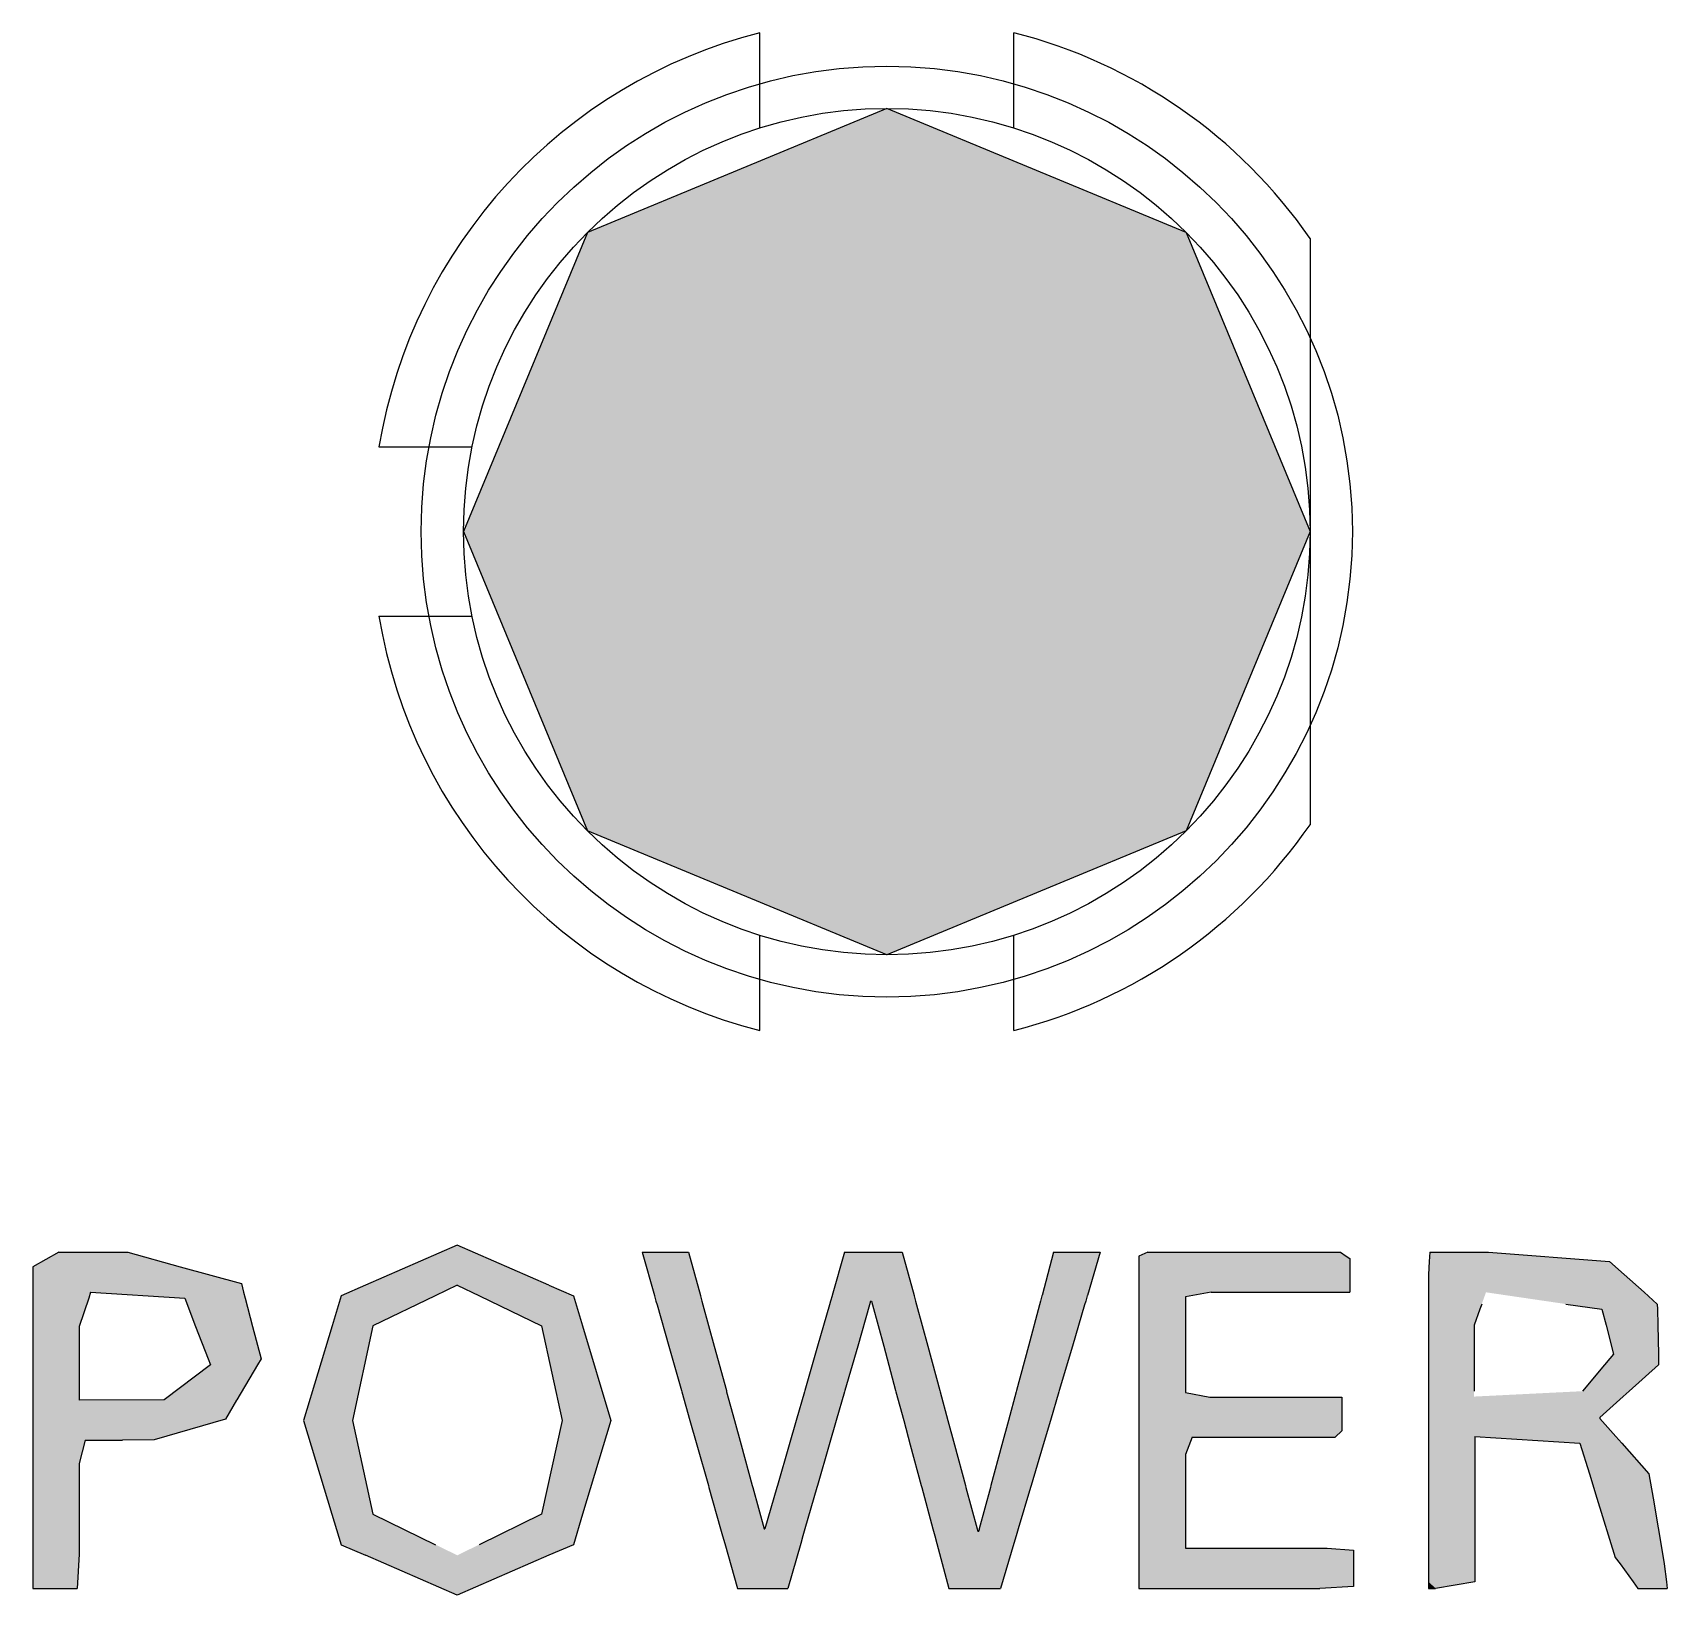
# Model space of a CAD drawing. Extents: x 57 to 405, y 53 to 275.
# Drawn here: x 95.95 to 105.61, y 180.31 to 189.54 of the extents above; entities that cross this region are included whole.
import ezdxf

# ---------------------------------------------------------------- set-up
doc = ezdxf.new("R2010")
doc.units = 0
doc.layers.get('0').update_dxf_attribs({"linetype": 'CONTINUOUS'})
doc.layers.add('印刷部分', color=160, linetype='CONTINUOUS')

# ---------------------------------------------------------------- blocks, each defined once
blk = doc.blocks.new('*U79')
at = {"color": 7, "linetype": 'CONTINUOUS'}
for p, q in [((100.9972, 189.0898), (99.2294, 188.3576)), ((102.7649, 188.3576), (100.9972, 189.0898)), ((99.2294, 188.3576), (98.4972, 186.5898)), ((102.7649, 188.3576), (103.4972, 186.5898)), ((98.4972, 186.5898), (99.2294, 184.8221)), ((103.4972, 186.5898), (102.7649, 184.8221)), ((100.9972, 184.0898), (99.2294, 184.8221)), ((102.7649, 184.8221), (100.9972, 184.0898))]:
    blk.add_line(p, q, dxfattribs=at)
for points in [[(100.9972, 189.0898), (99.2294, 188.3576), (102.7649, 188.3576)], [(99.2294, 188.3576), (98.4972, 186.5898), (103.4972, 186.5898)], [(98.4972, 186.5898), (99.2294, 184.8221), (102.7649, 184.8221)]]:
    blk.add_solid(points, dxfattribs=at)
at = {"color": 7, "linetype": 'CONTINUOUS', "extrusion": (0, 0, -1)}
for points in [[(-99.2294, 188.3576), (-102.7649, 188.3576), (-103.4972, 186.5898)], [(-98.4972, 186.5898), (-103.4972, 186.5898), (-102.7649, 184.8221)], [(-99.2294, 184.8221), (-102.7649, 184.8221), (-100.9972, 184.0898)]]:
    blk.add_solid(points, dxfattribs=at)
blk = doc.blocks.new('*U13')
at = {"layer": '印刷部分', "color": 7, "linetype": 'CONTINUOUS'}
for p, q in [((-20.6764, 0.9925), (-20.8308, 0.9072)), ((-20.6764, 0.9925), (-20.2692, 0.9925)), ((-20.2692, 0.9925), (-19.9587, 0.9072)), ((-20.8308, 0.9072), (-20.8308, 0.8082)), ((-19.9587, 0.9072), (-19.5982, 0.8082)), ((-20.8308, 0.8082), (-20.8308, 0.7562)), ((-19.5982, 0.8082), (-19.5847, 0.7562)), ((-20.8308, 0.7562), (-20.8308, 0.7225)), ((-20.8308, 0.7225), (-20.8308, 0.5543)), ((-20.4997, 0.7225), (-20.5559, 0.5543)), ((-20.4884, 0.7562), (-20.4997, 0.7225)), ((-20.4884, 0.7562), (-19.933, 0.7225)), ((-19.933, 0.7225), (-19.8682, 0.5543)), ((-19.5847, 0.7562), (-19.5759, 0.7225)), ((-19.5759, 0.7225), (-19.5319, 0.5543)), ((-20.8308, 0.5543), (-20.8308, 0.3626)), ((-20.5559, 0.5543), (-20.5559, 0.3626)), ((-19.8682, 0.5543), (-19.7942, 0.3626)), ((-19.5319, 0.5543), (-19.4818, 0.3626)), ((-20.8308, 0.3626), (-20.8308, 0.3271)), ((-20.8308, 0.3271), (-20.8308, 0.1208)), ((-20.5559, 0.3626), (-20.5559, 0.3271)), ((-20.5559, 0.3271), (-20.5559, 0.1208)), ((-19.7806, 0.3271), (-20.0544, 0.1208)), ((-19.7942, 0.3626), (-19.7806, 0.3271)), ((-19.5028, 0.3271), (-19.6251, 0.1208)), ((-19.4818, 0.3626), (-19.5028, 0.3271)), ((-20.8308, 0.1208), (-20.8308, 0.1182)), ((-20.8308, 0.1182), (-20.8308, 0.0068)), ((-20.5559, 0.1208), (-20.5559, 0.1182)), ((-20.0544, 0.1208), (-20.5559, 0.1182)), ((-19.6267, 0.1182), (-19.6927, 0.0068)), ((-19.6251, 0.1208), (-19.6267, 0.1182)), ((-20.8308, 0.0068), (-20.8308, -0.1151)), ((-19.6927, 0.0068), (-20.1136, -0.1151)), ((-20.8308, -0.1151), (-20.8308, -0.1182)), ((-20.8308, -0.1182), (-20.8308, -0.1853)), ((-20.8308, -0.1853), (-20.8308, -0.2548)), ((-20.5383, -0.1853), (-20.5559, -0.2548)), ((-20.5213, -0.1182), (-20.5383, -0.1853)), ((-20.5213, -0.1182), (-20.3001, -0.1182)), ((-20.1136, -0.1151), (-20.3001, -0.1182)), ((-20.8308, -0.2548), (-20.8308, -0.7494)), ((-20.5559, -0.2548), (-20.5559, -0.7494)), ((-20.8308, -0.7494), (-20.8308, -0.79)), ((-20.5559, -0.7494), (-20.5559, -0.79)), ((-20.8308, -0.79), (-20.8308, -0.9929)), ((-20.5559, -0.79), (-20.5677, -0.9929)), ((-20.8308, -0.9929), (-20.5677, -0.9929))]:
    blk.add_line(p, q, dxfattribs=at)
for points in [[(-20.6764, 0.9925), (-20.8308, 0.9072), (-19.9587, 0.9072)], [(-20.6764, 0.9925), (-20.6764, 0.9925), (-20.2692, 0.9925)], [(-20.8308, 0.9072), (-20.8308, 0.8082), (-19.5982, 0.8082)], [(-20.8308, 0.8082), (-20.8308, 0.7562), (-19.5847, 0.7562)], [(-20.8308, 0.7562), (-20.8308, 0.7225), (-20.4997, 0.7225)], [(-20.8308, 0.7225), (-20.8308, 0.5543), (-20.5559, 0.5543)], [(-20.4884, 0.7562), (-19.933, 0.7225), (-19.5759, 0.7225)], [(-19.933, 0.7225), (-19.8682, 0.5543), (-19.5319, 0.5543)], [(-20.8308, 0.5543), (-20.8308, 0.3626), (-20.5559, 0.3626)], [(-19.8682, 0.5543), (-19.7942, 0.3626), (-19.4818, 0.3626)], [(-20.8308, 0.3626), (-20.8308, 0.3271), (-20.5559, 0.3271)], [(-20.8308, 0.3271), (-20.8308, 0.1208), (-20.5559, 0.1208)], [(-19.7806, 0.3271), (-20.0544, 0.1208), (-19.6251, 0.1208)], [(-19.7942, 0.3626), (-19.7806, 0.3271), (-19.5028, 0.3271)], [(-20.8308, 0.1208), (-20.8308, 0.1182), (-20.5559, 0.1182)], [(-20.8308, 0.1182), (-20.8308, 0.0068), (-19.6927, 0.0068)], [(-20.0544, 0.1208), (-20.5559, 0.1182), (-19.6267, 0.1182)], [(-20.8308, 0.0068), (-20.8308, -0.1151), (-20.1136, -0.1151)], [(-20.8308, -0.1151), (-20.8308, -0.1182), (-20.3001, -0.1182)], [(-20.8308, -0.1182), (-20.8308, -0.1853), (-20.5383, -0.1853)], [(-20.8308, -0.1853), (-20.8308, -0.2548), (-20.5559, -0.2548)], [(-20.5213, -0.1182), (-20.5213, -0.1182), (-20.3001, -0.1182)], [(-20.8308, -0.2548), (-20.8308, -0.7494), (-20.5559, -0.7494)], [(-20.8308, -0.7494), (-20.8308, -0.79), (-20.5559, -0.79)], [(-20.8308, -0.79), (-20.8308, -0.9929), (-20.5677, -0.9929)], [(-20.8308, -0.9929), (-20.8308, -0.9929), (-20.5677, -0.9929)]]:
    blk.add_solid(points, dxfattribs=at)
at = {"layer": '印刷部分', "color": 7, "linetype": 'CONTINUOUS', "extrusion": (0, 0, -1)}
for points in [[(20.6764, 0.9925), (20.2692, 0.9925), (19.9587, 0.9072)], [(20.8308, 0.9072), (19.9587, 0.9072), (19.5982, 0.8082)], [(20.8308, 0.8082), (19.5982, 0.8082), (19.5847, 0.7562)], [(20.8308, 0.7562), (20.4884, 0.7562), (20.4997, 0.7225)], [(20.8308, 0.7225), (20.4997, 0.7225), (20.5559, 0.5543)], [(20.4884, 0.7562), (19.5847, 0.7562), (19.5759, 0.7225)], [(19.933, 0.7225), (19.5759, 0.7225), (19.5319, 0.5543)], [(20.8308, 0.5543), (20.5559, 0.5543), (20.5559, 0.3626)], [(19.8682, 0.5543), (19.5319, 0.5543), (19.4818, 0.3626)], [(20.8308, 0.3626), (20.5559, 0.3626), (20.5559, 0.3271)], [(20.8308, 0.3271), (20.5559, 0.3271), (20.5559, 0.1208)], [(19.7942, 0.3626), (19.4818, 0.3626), (19.5028, 0.3271)], [(19.7806, 0.3271), (19.5028, 0.3271), (19.6251, 0.1208)], [(20.8308, 0.1208), (20.5559, 0.1208), (20.5559, 0.1182)], [(20.8308, 0.1182), (19.6267, 0.1182), (19.6927, 0.0068)], [(20.0544, 0.1208), (19.6251, 0.1208), (19.6267, 0.1182)], [(20.8308, 0.0068), (19.6927, 0.0068), (20.1136, -0.1151)], [(20.8308, -0.1151), (20.1136, -0.1151), (20.3001, -0.1182)], [(20.8308, -0.1182), (20.5213, -0.1182), (20.5383, -0.1853)], [(20.8308, -0.1853), (20.5383, -0.1853), (20.5559, -0.2548)], [(20.8308, -0.2548), (20.5559, -0.2548), (20.5559, -0.7494)], [(20.8308, -0.7494), (20.5559, -0.7494), (20.5559, -0.79)], [(20.8308, -0.79), (20.5559, -0.79), (20.5677, -0.9929)]]:
    blk.add_solid(points, dxfattribs=at)
blk = doc.blocks.new('*U14')
at = {"layer": '印刷部分', "color": 7, "linetype": 'CONTINUOUS'}
for p, q in [((-18.3227, 1.0339), (-18.864, 0.7975)), ((-17.7815, 0.7975), (-18.3227, 1.0339)), ((-18.864, 0.7975), (-19.0085, 0.7345)), ((-18.3227, 0.7975), (-18.4537, 0.7345)), ((-18.3227, 0.7975), (-18.1918, 0.7345)), ((-17.7815, 0.7975), (-17.637, 0.7345)), ((-19.0085, 0.7345), (-19.0619, 0.5575)), ((-18.4537, 0.7345), (-18.8209, 0.5575)), ((-18.1918, 0.7345), (-17.8246, 0.5575)), ((-17.637, 0.7345), (-17.5836, 0.5575)), ((-19.0619, 0.5575), (-19.2302, -0.0003)), ((-18.8209, 0.5575), (-18.9415, -0.0003)), ((-17.8246, 0.5575), (-17.704, -0.0003)), ((-17.5836, 0.5575), (-17.4153, -0.0003)), ((-19.2302, -0.0003), (-19.0632, -0.5535)), ((-18.9415, -0.0003), (-18.8209, -0.5535)), ((-17.704, -0.0003), (-17.8246, -0.5535)), ((-17.4153, -0.0003), (-17.5823, -0.5535)), ((-19.0632, -0.5535), (-19.0085, -0.7347)), ((-18.8209, -0.5535), (-18.451, -0.7347)), ((-17.8246, -0.5535), (-18.1944, -0.7347)), ((-17.5823, -0.5535), (-17.637, -0.7347)), ((-19.0085, -0.7347), (-18.8644, -0.7975)), ((-17.637, -0.7347), (-17.7811, -0.7975)), ((-18.3227, -1.0339), (-18.8644, -0.7975)), ((-17.7811, -0.7975), (-18.3227, -1.0339))]:
    blk.add_line(p, q, dxfattribs=at)
for points in [[(-18.3227, 1.0339), (-18.864, 0.7975), (-17.7815, 0.7975)], [(-18.864, 0.7975), (-19.0085, 0.7345), (-18.4537, 0.7345)], [(-18.3227, 0.7975), (-18.1918, 0.7345), (-17.637, 0.7345)], [(-19.0085, 0.7345), (-19.0619, 0.5575), (-18.8209, 0.5575)], [(-18.1918, 0.7345), (-17.8246, 0.5575), (-17.5836, 0.5575)], [(-19.0619, 0.5575), (-19.2302, -0.0003), (-18.9415, -0.0003)], [(-17.8246, 0.5575), (-17.704, -0.0003), (-17.4153, -0.0003)], [(-19.2302, -0.0003), (-19.0632, -0.5535), (-18.8209, -0.5535)], [(-17.704, -0.0003), (-17.8246, -0.5535), (-17.5823, -0.5535)], [(-19.0632, -0.5535), (-19.0085, -0.7347), (-18.451, -0.7347)], [(-17.8246, -0.5535), (-18.1944, -0.7347), (-17.637, -0.7347)], [(-19.0085, -0.7347), (-18.8644, -0.7975), (-18.3227, -0.7975)], [(-18.1944, -0.7347), (-18.3227, -0.7975), (-17.7811, -0.7975)]]:
    blk.add_solid(points, dxfattribs=at)
at = {"layer": '印刷部分', "color": 7, "linetype": 'CONTINUOUS', "extrusion": (0, 0, -1)}
for points in [[(18.864, 0.7975), (18.3227, 0.7975), (18.4537, 0.7345)], [(18.3227, 0.7975), (17.7815, 0.7975), (17.637, 0.7345)], [(19.0085, 0.7345), (18.4537, 0.7345), (18.8209, 0.5575)], [(18.1918, 0.7345), (17.637, 0.7345), (17.5836, 0.5575)], [(19.0619, 0.5575), (18.8209, 0.5575), (18.9415, -0.0003)], [(17.8246, 0.5575), (17.5836, 0.5575), (17.4153, -0.0003)], [(19.2302, -0.0003), (18.9415, -0.0003), (18.8209, -0.5535)], [(17.704, -0.0003), (17.4153, -0.0003), (17.5823, -0.5535)], [(19.0632, -0.5535), (18.8209, -0.5535), (18.451, -0.7347)], [(17.8246, -0.5535), (17.5823, -0.5535), (17.637, -0.7347)], [(19.0085, -0.7347), (18.451, -0.7347), (18.3227, -0.7975)], [(18.1944, -0.7347), (17.637, -0.7347), (17.7811, -0.7975)], [(18.8644, -0.7975), (17.7811, -0.7975), (18.3227, -1.0339)]]:
    blk.add_solid(points, dxfattribs=at)
blk = doc.blocks.new('*U15')
at = {"layer": '印刷部分', "color": 7, "linetype": 'CONTINUOUS'}
for p, q in [((-17.231, 0.9925), (-16.9561, 0.9925)), ((-17.231, 0.9925), (-17.1585, 0.7373)), ((-16.9561, 0.9925), (-16.8865, 0.7373)), ((-16.0349, 0.9925), (-16.1083, 0.7373)), ((-16.0349, 0.9925), (-15.6938, 0.9925)), ((-15.6938, 0.9925), (-15.6248, 0.7373)), ((-14.8001, 0.9925), (-14.8687, 0.7373)), ((-14.8001, 0.9925), (-14.5252, 0.9925)), ((-14.5252, 0.9925), (-14.6009, 0.7373)), ((-17.1585, 0.7373), (-17.1579, 0.7352)), ((-17.1579, 0.7352), (-17.149, 0.7038)), ((-17.149, 0.7038), (-17.1429, 0.6823)), ((-17.1429, 0.6823), (-17.0738, 0.4387)), ((-16.8865, 0.7373), (-16.8859, 0.7352)), ((-16.8859, 0.7352), (-16.8774, 0.7038)), ((-16.8774, 0.7038), (-16.8715, 0.6823)), ((-16.8715, 0.6823), (-16.8051, 0.4387)), ((-16.1242, 0.6823), (-16.1943, 0.4387)), ((-16.118, 0.7038), (-16.1242, 0.6823)), ((-16.1089, 0.7352), (-16.118, 0.7038)), ((-16.1083, 0.7373), (-16.1089, 0.7352)), ((-15.8871, 0.6823), (-15.9573, 0.4387)), ((-15.8809, 0.7038), (-15.8871, 0.6823)), ((-15.8809, 0.7038), (-15.8753, 0.7038)), ((-15.8753, 0.7038), (-15.8696, 0.6823)), ((-15.8696, 0.6823), (-15.804, 0.4387)), ((-15.6248, 0.7373), (-15.6242, 0.7352)), ((-15.6242, 0.7352), (-15.6157, 0.7038)), ((-15.6157, 0.7038), (-15.6099, 0.6823)), ((-15.6099, 0.6823), (-15.544, 0.4387)), ((-14.8835, 0.6823), (-14.949, 0.4387)), ((-14.8777, 0.7038), (-14.8835, 0.6823)), ((-14.8693, 0.7352), (-14.8777, 0.7038)), ((-14.8687, 0.7373), (-14.8693, 0.7352)), ((-14.6172, 0.6823), (-14.6893, 0.4387)), ((-14.6108, 0.7038), (-14.6172, 0.6823)), ((-14.6015, 0.7352), (-14.6108, 0.7038)), ((-14.6009, 0.7373), (-14.6015, 0.7352)), ((-17.0738, 0.4387), (-16.9991, 0.1757)), ((-16.8051, 0.4387), (-16.7333, 0.1757)), ((-16.1943, 0.4387), (-16.27, 0.1757)), ((-15.9573, 0.4387), (-16.0332, 0.1757)), ((-15.804, 0.4387), (-15.7333, 0.1757)), ((-15.544, 0.4387), (-15.4729, 0.1757)), ((-14.949, 0.4387), (-15.0197, 0.1757)), ((-14.6893, 0.4387), (-14.7673, 0.1757)), ((-16.9991, 0.1757), (-16.9972, 0.169)), ((-16.9972, 0.169), (-16.9492, -0.0002)), ((-16.7333, 0.1757), (-16.7315, 0.169)), ((-16.7315, 0.169), (-16.6854, -0.0002)), ((-16.2719, 0.169), (-16.3206, -0.0002)), ((-16.27, 0.1757), (-16.2719, 0.169)), ((-16.0352, 0.169), (-16.084, -0.0002)), ((-16.0332, 0.1757), (-16.0352, 0.169)), ((-15.7333, 0.1757), (-15.7315, 0.169)), ((-15.7315, 0.169), (-15.6859, -0.0002)), ((-15.4729, 0.1757), (-15.4711, 0.169)), ((-15.4711, 0.169), (-15.4253, -0.0002)), ((-15.0215, 0.169), (-15.0669, -0.0002)), ((-15.0197, 0.1757), (-15.0215, 0.169)), ((-14.7693, 0.169), (-14.8194, -0.0002)), ((-14.7673, 0.1757), (-14.7693, 0.169)), ((-16.9492, -0.0002), (-16.9082, -0.1445)), ((-16.6854, -0.0002), (-16.646, -0.1445)), ((-16.3206, -0.0002), (-16.3622, -0.1445)), ((-16.084, -0.0002), (-16.1256, -0.1445)), ((-15.6859, -0.0002), (-15.6471, -0.1445)), ((-15.4253, -0.0002), (-15.3863, -0.1445)), ((-15.0669, -0.0002), (-15.1057, -0.1445)), ((-14.8194, -0.0002), (-14.8622, -0.1445)), ((-16.9082, -0.1445), (-16.8397, -0.3859)), ((-16.646, -0.1445), (-16.5802, -0.3859)), ((-16.3622, -0.1445), (-16.4316, -0.3859)), ((-16.1256, -0.1445), (-16.1953, -0.3859)), ((-15.6471, -0.1445), (-15.5822, -0.3859)), ((-15.3863, -0.1445), (-15.321, -0.3859)), ((-15.1057, -0.1445), (-15.1706, -0.3859)), ((-14.8622, -0.1445), (-14.9337, -0.3859)), ((-16.8397, -0.3859), (-16.8365, -0.3972)), ((-16.5802, -0.3859), (-16.5771, -0.3972)), ((-16.4316, -0.3859), (-16.4349, -0.3972)), ((-16.1953, -0.3859), (-16.1985, -0.3972)), ((-15.5822, -0.3859), (-15.5791, -0.3972)), ((-15.321, -0.3859), (-15.3179, -0.3972)), ((-15.1706, -0.3859), (-15.1737, -0.3972)), ((-14.9337, -0.3859), (-14.9371, -0.3972)), ((-16.8365, -0.3972), (-16.7672, -0.6411)), ((-16.5771, -0.3972), (-16.5106, -0.6411)), ((-16.4349, -0.3972), (-16.5051, -0.6411)), ((-16.1985, -0.3972), (-16.2689, -0.6411)), ((-15.5791, -0.3972), (-15.5135, -0.6411)), ((-15.3179, -0.3972), (-15.252, -0.6411)), ((-15.1737, -0.3972), (-15.2392, -0.6411)), ((-14.9371, -0.3972), (-15.0094, -0.6411)), ((-16.7672, -0.6411), (-16.7634, -0.6546)), ((-16.7634, -0.6546), (-16.7554, -0.6827)), ((-16.5106, -0.6411), (-16.5051, -0.6411)), ((-16.2728, -0.6546), (-16.2809, -0.6827)), ((-16.2689, -0.6411), (-16.2728, -0.6546)), ((-15.5135, -0.6411), (-15.5099, -0.6546)), ((-15.5099, -0.6546), (-15.5023, -0.6827)), ((-15.252, -0.6411), (-15.2483, -0.6546)), ((-15.2483, -0.6546), (-15.2428, -0.6546)), ((-15.2392, -0.6411), (-15.2428, -0.6546)), ((-15.0134, -0.6546), (-15.0217, -0.6827)), ((-15.0094, -0.6411), (-15.0134, -0.6546)), ((-16.7554, -0.6827), (-16.7426, -0.7278)), ((-16.7426, -0.7278), (-16.6674, -0.9929)), ((-16.2939, -0.7278), (-16.3704, -0.9929)), ((-16.2809, -0.6827), (-16.2939, -0.7278)), ((-15.5023, -0.6827), (-15.4902, -0.7278)), ((-15.4902, -0.7278), (-15.4189, -0.9929)), ((-15.0351, -0.7278), (-15.1136, -0.9929)), ((-15.0217, -0.6827), (-15.0351, -0.7278)), ((-16.6674, -0.9929), (-16.3704, -0.9929)), ((-15.4189, -0.9929), (-15.1136, -0.9929))]:
    blk.add_line(p, q, dxfattribs=at)
for points in [[(-17.231, 0.9925), (-17.231, 0.9925), (-16.9561, 0.9925)], [(-17.231, 0.9925), (-17.1585, 0.7373), (-16.8865, 0.7373)], [(-16.0349, 0.9925), (-16.1083, 0.7373), (-15.6248, 0.7373)], [(-16.0349, 0.9925), (-16.0349, 0.9925), (-15.6938, 0.9925)], [(-14.8001, 0.9925), (-14.8687, 0.7373), (-14.6009, 0.7373)], [(-14.8001, 0.9925), (-14.8001, 0.9925), (-14.5252, 0.9925)], [(-17.1585, 0.7373), (-17.1579, 0.7352), (-16.8859, 0.7352)], [(-17.1579, 0.7352), (-17.149, 0.7038), (-16.8774, 0.7038)], [(-17.149, 0.7038), (-17.1429, 0.6823), (-16.8715, 0.6823)], [(-17.1429, 0.6823), (-17.0738, 0.4387), (-16.8051, 0.4387)], [(-16.1242, 0.6823), (-16.1943, 0.4387), (-15.9573, 0.4387)], [(-16.118, 0.7038), (-16.1242, 0.6823), (-15.8871, 0.6823)], [(-16.1089, 0.7352), (-16.118, 0.7038), (-15.6157, 0.7038)], [(-16.1083, 0.7373), (-16.1089, 0.7352), (-15.6242, 0.7352)], [(-15.8809, 0.7038), (-15.8809, 0.7038), (-15.8753, 0.7038)], [(-15.8753, 0.7038), (-15.8696, 0.6823), (-15.6099, 0.6823)], [(-15.8696, 0.6823), (-15.804, 0.4387), (-15.544, 0.4387)], [(-14.8835, 0.6823), (-14.949, 0.4387), (-14.6893, 0.4387)], [(-14.8777, 0.7038), (-14.8835, 0.6823), (-14.6172, 0.6823)], [(-14.8693, 0.7352), (-14.8777, 0.7038), (-14.6108, 0.7038)], [(-14.8687, 0.7373), (-14.8693, 0.7352), (-14.6015, 0.7352)], [(-17.0738, 0.4387), (-16.9991, 0.1757), (-16.7333, 0.1757)], [(-16.1943, 0.4387), (-16.27, 0.1757), (-16.0332, 0.1757)], [(-15.804, 0.4387), (-15.7333, 0.1757), (-15.4729, 0.1757)], [(-14.949, 0.4387), (-15.0197, 0.1757), (-14.7673, 0.1757)], [(-16.9991, 0.1757), (-16.9972, 0.169), (-16.7315, 0.169)], [(-16.9972, 0.169), (-16.9492, -0.0002), (-16.6854, -0.0002)], [(-16.2719, 0.169), (-16.3206, -0.0002), (-16.084, -0.0002)], [(-16.27, 0.1757), (-16.2719, 0.169), (-16.0352, 0.169)], [(-15.7333, 0.1757), (-15.7315, 0.169), (-15.4711, 0.169)], [(-15.7315, 0.169), (-15.6859, -0.0002), (-15.4253, -0.0002)], [(-15.0215, 0.169), (-15.0669, -0.0002), (-14.8194, -0.0002)], [(-15.0197, 0.1757), (-15.0215, 0.169), (-14.7693, 0.169)], [(-16.9492, -0.0002), (-16.9082, -0.1445), (-16.646, -0.1445)], [(-16.3206, -0.0002), (-16.3622, -0.1445), (-16.1256, -0.1445)], [(-15.6859, -0.0002), (-15.6471, -0.1445), (-15.3863, -0.1445)], [(-15.0669, -0.0002), (-15.1057, -0.1445), (-14.8622, -0.1445)], [(-16.9082, -0.1445), (-16.8397, -0.3859), (-16.5802, -0.3859)], [(-16.3622, -0.1445), (-16.4316, -0.3859), (-16.1953, -0.3859)], [(-15.6471, -0.1445), (-15.5822, -0.3859), (-15.321, -0.3859)], [(-15.1057, -0.1445), (-15.1706, -0.3859), (-14.9337, -0.3859)], [(-16.8397, -0.3859), (-16.8365, -0.3972), (-16.5771, -0.3972)], [(-16.4316, -0.3859), (-16.4349, -0.3972), (-16.1985, -0.3972)], [(-15.5822, -0.3859), (-15.5791, -0.3972), (-15.3179, -0.3972)], [(-15.1706, -0.3859), (-15.1737, -0.3972), (-14.9371, -0.3972)], [(-16.8365, -0.3972), (-16.7672, -0.6411), (-16.5106, -0.6411)], [(-16.4349, -0.3972), (-16.5051, -0.6411), (-16.2689, -0.6411)], [(-15.5791, -0.3972), (-15.5135, -0.6411), (-15.252, -0.6411)], [(-15.1737, -0.3972), (-15.2392, -0.6411), (-15.0094, -0.6411)], [(-16.7672, -0.6411), (-16.7634, -0.6546), (-16.2728, -0.6546)], [(-16.7634, -0.6546), (-16.7554, -0.6827), (-16.2809, -0.6827)], [(-16.5106, -0.6411), (-16.5106, -0.6411), (-16.5051, -0.6411)], [(-15.5135, -0.6411), (-15.5099, -0.6546), (-15.2483, -0.6546)], [(-15.5099, -0.6546), (-15.5023, -0.6827), (-15.0217, -0.6827)], [(-15.2483, -0.6546), (-15.2483, -0.6546), (-15.2428, -0.6546)], [(-15.2392, -0.6411), (-15.2428, -0.6546), (-15.0134, -0.6546)], [(-16.7554, -0.6827), (-16.7426, -0.7278), (-16.2939, -0.7278)], [(-16.7426, -0.7278), (-16.6674, -0.9929), (-16.3704, -0.9929)], [(-15.5023, -0.6827), (-15.4902, -0.7278), (-15.0351, -0.7278)], [(-15.4902, -0.7278), (-15.4189, -0.9929), (-15.1136, -0.9929)], [(-16.6674, -0.9929), (-16.6674, -0.9929), (-16.3704, -0.9929)], [(-15.4189, -0.9929), (-15.4189, -0.9929), (-15.1136, -0.9929)]]:
    blk.add_solid(points, dxfattribs=at)
at = {"layer": '印刷部分', "color": 7, "linetype": 'CONTINUOUS', "extrusion": (0, 0, -1)}
for points in [[(17.231, 0.9925), (16.9561, 0.9925), (16.8865, 0.7373)], [(16.0349, 0.9925), (15.6938, 0.9925), (15.6248, 0.7373)], [(14.8001, 0.9925), (14.5252, 0.9925), (14.6009, 0.7373)], [(17.1585, 0.7373), (16.8865, 0.7373), (16.8859, 0.7352)], [(17.1579, 0.7352), (16.8859, 0.7352), (16.8774, 0.7038)], [(17.149, 0.7038), (16.8774, 0.7038), (16.8715, 0.6823)], [(17.1429, 0.6823), (16.8715, 0.6823), (16.8051, 0.4387)], [(16.1242, 0.6823), (15.8871, 0.6823), (15.9573, 0.4387)], [(16.118, 0.7038), (15.8809, 0.7038), (15.8871, 0.6823)], [(16.1089, 0.7352), (15.6242, 0.7352), (15.6157, 0.7038)], [(16.1083, 0.7373), (15.6248, 0.7373), (15.6242, 0.7352)], [(15.8753, 0.7038), (15.6157, 0.7038), (15.6099, 0.6823)], [(15.8696, 0.6823), (15.6099, 0.6823), (15.544, 0.4387)], [(14.8835, 0.6823), (14.6172, 0.6823), (14.6893, 0.4387)], [(14.8777, 0.7038), (14.6108, 0.7038), (14.6172, 0.6823)], [(14.8693, 0.7352), (14.6015, 0.7352), (14.6108, 0.7038)], [(14.8687, 0.7373), (14.6009, 0.7373), (14.6015, 0.7352)], [(17.0738, 0.4387), (16.8051, 0.4387), (16.7333, 0.1757)], [(16.1943, 0.4387), (15.9573, 0.4387), (16.0332, 0.1757)], [(15.804, 0.4387), (15.544, 0.4387), (15.4729, 0.1757)], [(14.949, 0.4387), (14.6893, 0.4387), (14.7673, 0.1757)], [(16.9991, 0.1757), (16.7333, 0.1757), (16.7315, 0.169)], [(16.9972, 0.169), (16.7315, 0.169), (16.6854, -0.0002)], [(16.2719, 0.169), (16.0352, 0.169), (16.084, -0.0002)], [(16.27, 0.1757), (16.0332, 0.1757), (16.0352, 0.169)], [(15.7333, 0.1757), (15.4729, 0.1757), (15.4711, 0.169)], [(15.7315, 0.169), (15.4711, 0.169), (15.4253, -0.0002)], [(15.0215, 0.169), (14.7693, 0.169), (14.8194, -0.0002)], [(15.0197, 0.1757), (14.7673, 0.1757), (14.7693, 0.169)], [(16.9492, -0.0002), (16.6854, -0.0002), (16.646, -0.1445)], [(16.3206, -0.0002), (16.084, -0.0002), (16.1256, -0.1445)], [(15.6859, -0.0002), (15.4253, -0.0002), (15.3863, -0.1445)], [(15.0669, -0.0002), (14.8194, -0.0002), (14.8622, -0.1445)], [(16.9082, -0.1445), (16.646, -0.1445), (16.5802, -0.3859)], [(16.3622, -0.1445), (16.1256, -0.1445), (16.1953, -0.3859)], [(15.6471, -0.1445), (15.3863, -0.1445), (15.321, -0.3859)], [(15.1057, -0.1445), (14.8622, -0.1445), (14.9337, -0.3859)], [(16.8397, -0.3859), (16.5802, -0.3859), (16.5771, -0.3972)], [(16.4316, -0.3859), (16.1953, -0.3859), (16.1985, -0.3972)], [(15.5822, -0.3859), (15.321, -0.3859), (15.3179, -0.3972)], [(15.1706, -0.3859), (14.9337, -0.3859), (14.9371, -0.3972)], [(16.8365, -0.3972), (16.5771, -0.3972), (16.5106, -0.6411)], [(16.4349, -0.3972), (16.1985, -0.3972), (16.2689, -0.6411)], [(15.5791, -0.3972), (15.3179, -0.3972), (15.252, -0.6411)], [(15.1737, -0.3972), (14.9371, -0.3972), (15.0094, -0.6411)], [(16.7672, -0.6411), (16.2689, -0.6411), (16.2728, -0.6546)], [(16.7634, -0.6546), (16.2728, -0.6546), (16.2809, -0.6827)], [(15.5135, -0.6411), (15.252, -0.6411), (15.2483, -0.6546)], [(15.5099, -0.6546), (15.0134, -0.6546), (15.0217, -0.6827)], [(15.2392, -0.6411), (15.0094, -0.6411), (15.0134, -0.6546)], [(16.7554, -0.6827), (16.2809, -0.6827), (16.2939, -0.7278)], [(16.7426, -0.7278), (16.2939, -0.7278), (16.3704, -0.9929)], [(15.5023, -0.6827), (15.0217, -0.6827), (15.0351, -0.7278)], [(15.4902, -0.7278), (15.0351, -0.7278), (15.1136, -0.9929)]]:
    blk.add_solid(points, dxfattribs=at)
blk = doc.blocks.new('*U16')
at = {"layer": '印刷部分', "color": 7, "linetype": 'CONTINUOUS'}
for p, q in [((-14.2433, 0.9925), (-14.2968, 0.9702)), ((-14.2968, 0.9702), (-14.2968, 0.9556)), ((-14.2433, 0.9925), (-13.6739, 0.9925)), ((-13.6739, 0.9925), (-13.1046, 0.9925)), ((-13.1046, 0.9925), (-13.0723, 0.9702)), ((-13.0723, 0.9702), (-13.0511, 0.9556)), ((-14.2968, 0.9556), (-14.2968, 0.7562)), ((-13.0511, 0.9556), (-13.0511, 0.7562)), ((-14.2968, 0.7562), (-14.2968, 0.7296)), ((-14.2968, 0.7296), (-14.2968, 0.6823)), ((-14.2968, 0.6823), (-14.2968, 0.4468)), ((-13.8702, 0.7562), (-14.0219, 0.7296)), ((-14.0219, 0.7296), (-14.0219, 0.6823)), ((-14.0219, 0.6823), (-14.0219, 0.4468)), ((-13.8702, 0.7562), (-13.3582, 0.7562)), ((-13.3582, 0.7562), (-13.0511, 0.7562)), ((-14.2968, 0.4468), (-14.2968, 0.164)), ((-14.0219, 0.4468), (-14.0219, 0.164)), ((-14.2968, 0.164), (-14.2968, 0.1375)), ((-14.2968, 0.1375), (-14.2968, -0.0619)), ((-14.0219, 0.164), (-13.8775, 0.1375)), ((-13.8775, 0.1375), (-13.3903, 0.1375)), ((-13.3903, 0.1375), (-13.0979, 0.1375)), ((-13.0979, 0.1375), (-13.0979, -0.0619)), ((-14.2968, -0.0619), (-14.2968, -0.0989)), ((-13.0979, -0.0619), (-13.1376, -0.0989)), ((-14.2968, -0.0989), (-14.2968, -0.2016)), ((-13.9822, -0.0989), (-14.0219, -0.2016)), ((-13.9822, -0.0989), (-13.5599, -0.0989)), ((-13.5599, -0.0989), (-13.1376, -0.0989)), ((-14.2968, -0.2016), (-14.2968, -0.3647)), ((-14.0219, -0.2016), (-14.0219, -0.3647)), ((-14.2968, -0.3647), (-14.2968, -0.7562)), ((-14.0219, -0.3647), (-14.0219, -0.7562)), ((-14.2968, -0.7562), (-14.2968, -0.7664)), ((-14.2968, -0.7664), (-14.2968, -0.8097)), ((-14.0219, -0.7562), (-13.7077, -0.7562)), ((-13.7077, -0.7562), (-13.1841, -0.7562)), ((-13.1841, -0.7562), (-13.029, -0.7664)), ((-13.029, -0.7664), (-13.029, -0.8097)), ((-14.2968, -0.8097), (-14.2968, -0.8745)), ((-13.029, -0.8097), (-13.029, -0.8745)), ((-14.2968, -0.8745), (-14.2968, -0.9827)), ((-13.029, -0.8745), (-13.029, -0.9827)), ((-14.2968, -0.9827), (-14.2968, -0.9929)), ((-14.2968, -0.9929), (-13.8957, -0.9929)), ((-13.8957, -0.9929), (-13.2271, -0.9929)), ((-13.029, -0.9827), (-13.2271, -0.9929))]:
    blk.add_line(p, q, dxfattribs=at)
for points in [[(-14.2433, 0.9925), (-14.2968, 0.9702), (-13.0723, 0.9702)], [(-14.2968, 0.9702), (-14.2968, 0.9556), (-13.0511, 0.9556)], [(-14.2433, 0.9925), (-14.2433, 0.9925), (-13.6739, 0.9925)], [(-13.6739, 0.9925), (-13.6739, 0.9925), (-13.1046, 0.9925)], [(-14.2968, 0.9556), (-14.2968, 0.7562), (-13.0511, 0.7562)], [(-14.2968, 0.7562), (-14.2968, 0.7296), (-14.0219, 0.7296)], [(-14.2968, 0.7296), (-14.2968, 0.6823), (-14.0219, 0.6823)], [(-14.2968, 0.6823), (-14.2968, 0.4468), (-14.0219, 0.4468)], [(-13.8702, 0.7562), (-13.8702, 0.7562), (-13.3582, 0.7562)], [(-13.3582, 0.7562), (-13.3582, 0.7562), (-13.0511, 0.7562)], [(-14.2968, 0.4468), (-14.2968, 0.164), (-14.0219, 0.164)], [(-14.2968, 0.164), (-14.2968, 0.1375), (-13.8775, 0.1375)], [(-14.2968, 0.1375), (-14.2968, -0.0619), (-13.0979, -0.0619)], [(-13.8775, 0.1375), (-13.8775, 0.1375), (-13.3903, 0.1375)], [(-13.3903, 0.1375), (-13.3903, 0.1375), (-13.0979, 0.1375)], [(-14.2968, -0.0619), (-14.2968, -0.0989), (-13.1376, -0.0989)], [(-14.2968, -0.0989), (-14.2968, -0.2016), (-14.0219, -0.2016)], [(-13.9822, -0.0989), (-13.9822, -0.0989), (-13.5599, -0.0989)], [(-13.5599, -0.0989), (-13.5599, -0.0989), (-13.1376, -0.0989)], [(-14.2968, -0.2016), (-14.2968, -0.3647), (-14.0219, -0.3647)], [(-14.2968, -0.3647), (-14.2968, -0.7562), (-14.0219, -0.7562)], [(-14.2968, -0.7562), (-14.2968, -0.7664), (-13.029, -0.7664)], [(-14.2968, -0.7664), (-14.2968, -0.8097), (-13.029, -0.8097)], [(-14.0219, -0.7562), (-14.0219, -0.7562), (-13.7077, -0.7562)], [(-13.7077, -0.7562), (-13.7077, -0.7562), (-13.1841, -0.7562)], [(-14.2968, -0.8097), (-14.2968, -0.8745), (-13.029, -0.8745)], [(-14.2968, -0.8745), (-14.2968, -0.9827), (-13.029, -0.9827)], [(-14.2968, -0.9827), (-14.2968, -0.9929), (-13.2271, -0.9929)], [(-14.2968, -0.9929), (-14.2968, -0.9929), (-13.8957, -0.9929)], [(-13.8957, -0.9929), (-13.8957, -0.9929), (-13.2271, -0.9929)]]:
    blk.add_solid(points, dxfattribs=at)
at = {"layer": '印刷部分', "color": 7, "linetype": 'CONTINUOUS', "extrusion": (0, 0, -1)}
for points in [[(14.2968, 0.9702), (13.0723, 0.9702), (13.0511, 0.9556)], [(14.2433, 0.9925), (13.1046, 0.9925), (13.0723, 0.9702)], [(14.2968, 0.9556), (13.0511, 0.9556), (13.0511, 0.7562)], [(14.2968, 0.7562), (13.8702, 0.7562), (14.0219, 0.7296)], [(14.2968, 0.7296), (14.0219, 0.7296), (14.0219, 0.6823)], [(14.2968, 0.6823), (14.0219, 0.6823), (14.0219, 0.4468)], [(14.2968, 0.4468), (14.0219, 0.4468), (14.0219, 0.164)], [(14.2968, 0.164), (14.0219, 0.164), (13.8775, 0.1375)], [(14.2968, 0.1375), (13.0979, 0.1375), (13.0979, -0.0619)], [(14.2968, -0.0619), (13.0979, -0.0619), (13.1376, -0.0989)], [(14.2968, -0.0989), (13.9822, -0.0989), (14.0219, -0.2016)], [(14.2968, -0.2016), (14.0219, -0.2016), (14.0219, -0.3647)], [(14.2968, -0.3647), (14.0219, -0.3647), (14.0219, -0.7562)], [(14.2968, -0.7562), (13.1841, -0.7562), (13.029, -0.7664)], [(14.2968, -0.7664), (13.029, -0.7664), (13.029, -0.8097)], [(14.2968, -0.8097), (13.029, -0.8097), (13.029, -0.8745)], [(14.2968, -0.8745), (13.029, -0.8745), (13.029, -0.9827)], [(14.2968, -0.9827), (13.029, -0.9827), (13.2271, -0.9929)]]:
    blk.add_solid(points, dxfattribs=at)
blk = doc.blocks.new('*U17')
at = {"layer": '印刷部分', "color": 7, "linetype": 'CONTINUOUS'}
for p, q in [((-12.5783, 0.9925), (-12.5816, 0.9388)), ((-12.5783, 0.9925), (-12.2316, 0.9925)), ((-12.2316, 0.9925), (-11.5166, 0.9388)), ((-12.5816, 0.9388), (-12.5863, 0.8623)), ((-11.5166, 0.9388), (-11.4308, 0.8623)), ((-12.5863, 0.8623), (-12.5863, 0.7562)), ((-11.4308, 0.8623), (-11.3119, 0.7562)), ((-12.5863, 0.7562), (-12.5863, 0.6869)), ((-12.5863, 0.6869), (-12.5863, 0.6558)), ((-12.2712, 0.6869), (-12.2825, 0.6558)), ((-11.7738, 0.6869), (-11.5617, 0.6558)), ((-11.3119, 0.7562), (-11.2343, 0.6869)), ((-11.2343, 0.6869), (-11.2336, 0.6558)), ((-12.5863, 0.6558), (-12.5863, 0.5613)), ((-12.2825, 0.6558), (-12.3169, 0.5613)), ((-11.5617, 0.6558), (-11.5371, 0.5613)), ((-11.2336, 0.6558), (-11.2315, 0.5613)), ((-12.5863, 0.5613), (-12.5863, 0.3905)), ((-12.3169, 0.5613), (-12.3169, 0.3905)), ((-11.5371, 0.5613), (-11.4926, 0.3905)), ((-11.2315, 0.5613), (-11.2277, 0.3905)), ((-12.5863, 0.3905), (-12.5863, 0.3643)), ((-12.3169, 0.3905), (-12.3169, 0.3643)), ((-11.4926, 0.3905), (-11.5146, 0.3643)), ((-11.2277, 0.3905), (-11.2271, 0.3643)), ((-12.5863, 0.3643), (-12.5863, 0.327)), ((-12.5863, 0.327), (-12.5863, 0.1721)), ((-12.3169, 0.3643), (-12.3169, 0.327)), ((-12.3169, 0.327), (-12.3169, 0.1721)), ((-11.546, 0.327), (-11.676, 0.1721)), ((-11.5146, 0.3643), (-11.546, 0.327)), ((-11.2263, 0.327), (-11.3997, 0.1721)), ((-11.2271, 0.3643), (-11.2263, 0.327)), ((-12.5863, 0.1721), (-12.5863, 0.1402)), ((-12.5863, 0.1402), (-12.5863, 0.016)), ((-11.4354, 0.1402), (-11.5745, 0.016)), ((-11.3997, 0.1721), (-11.4354, 0.1402)), ((-12.5863, 0.016), (-12.5863, 0.0107)), ((-12.5863, 0.0107), (-12.5863, -0.0961)), ((-11.5745, 0.016), (-11.5745, 0.0107)), ((-11.5745, 0.0107), (-11.4798, -0.0961)), ((-12.5863, -0.0961), (-12.5863, -0.1357)), ((-12.3114, -0.0961), (-12.3114, -0.1357)), ((-12.3114, -0.0961), (-11.6916, -0.1357)), ((-11.4798, -0.0961), (-11.4447, -0.1357)), ((-12.5863, -0.1357), (-12.5863, -0.3171)), ((-12.3114, -0.1357), (-12.3114, -0.3171)), ((-11.6916, -0.1357), (-11.6353, -0.3171)), ((-11.4447, -0.1357), (-11.2838, -0.3171)), ((-12.5863, -0.3171), (-12.5863, -0.4609)), ((-12.3114, -0.3171), (-12.3114, -0.4609)), ((-11.6353, -0.3171), (-11.5906, -0.4609)), ((-11.2838, -0.3171), (-11.2593, -0.4609)), ((-12.5863, -0.4609), (-12.5863, -0.8097)), ((-12.3114, -0.4609), (-12.3114, -0.8097)), ((-11.5906, -0.4609), (-11.4823, -0.8097)), ((-11.2593, -0.4609), (-11.2, -0.8097)), ((-12.5863, -0.8097), (-12.5863, -0.81)), ((-12.5863, -0.81), (-12.5861, -0.8486)), ((-12.5861, -0.8486), (-12.5857, -0.9543)), ((-12.3114, -0.8097), (-12.3114, -0.81)), ((-12.3114, -0.81), (-12.3114, -0.8486)), ((-12.3114, -0.8486), (-12.3114, -0.9543)), ((-11.4823, -0.8097), (-11.4822, -0.81)), ((-11.4822, -0.81), (-11.4541, -0.8486)), ((-11.4541, -0.8486), (-11.3771, -0.9543)), ((-11.2, -0.8097), (-11.1999, -0.81)), ((-11.1999, -0.81), (-11.1933, -0.8486)), ((-11.1933, -0.8486), (-11.18, -0.9543)), ((-12.5857, -0.9543), (-12.5855, -0.9929)), ((-12.3114, -0.9543), (-12.5434, -0.9929)), ((-11.3771, -0.9543), (-11.3491, -0.9929)), ((-11.18, -0.9543), (-11.1751, -0.9929)), ((-12.5855, -0.9929), (-12.5434, -0.9929)), ((-11.3491, -0.9929), (-11.1751, -0.9929))]:
    blk.add_line(p, q, dxfattribs=at)
for points in [[(-12.5783, 0.9925), (-12.5816, 0.9388), (-11.5166, 0.9388)], [(-12.5783, 0.9925), (-12.5783, 0.9925), (-12.2316, 0.9925)], [(-12.5816, 0.9388), (-12.5863, 0.8623), (-11.4308, 0.8623)], [(-12.5863, 0.8623), (-12.5863, 0.7562), (-11.3119, 0.7562)], [(-12.5863, 0.7562), (-12.5863, 0.6869), (-12.2712, 0.6869)], [(-12.5863, 0.6869), (-12.5863, 0.6558), (-12.2825, 0.6558)], [(-12.246, 0.7562), (-11.7738, 0.6869), (-11.2343, 0.6869)], [(-11.7738, 0.6869), (-11.5617, 0.6558), (-11.2336, 0.6558)], [(-12.5863, 0.6558), (-12.5863, 0.5613), (-12.3169, 0.5613)], [(-11.5617, 0.6558), (-11.5371, 0.5613), (-11.2315, 0.5613)], [(-12.5863, 0.5613), (-12.5863, 0.3905), (-12.3169, 0.3905)], [(-11.5371, 0.5613), (-11.4926, 0.3905), (-11.2277, 0.3905)], [(-12.5863, 0.3905), (-12.5863, 0.3643), (-12.3169, 0.3643)], [(-11.4926, 0.3905), (-11.5146, 0.3643), (-11.2271, 0.3643)], [(-12.5863, 0.3643), (-12.5863, 0.327), (-12.3169, 0.327)], [(-12.5863, 0.327), (-12.5863, 0.1721), (-12.3169, 0.1721)], [(-11.546, 0.327), (-11.676, 0.1721), (-11.3997, 0.1721)], [(-11.5146, 0.3643), (-11.546, 0.327), (-11.2263, 0.327)], [(-12.5863, 0.1721), (-12.5863, 0.1402), (-12.3169, 0.1402)], [(-12.5863, 0.1402), (-12.5863, 0.016), (-11.5745, 0.016)], [(-11.676, 0.1721), (-12.3169, 0.1402), (-11.4354, 0.1402)], [(-12.5863, 0.016), (-12.5863, 0.0107), (-11.5745, 0.0107)], [(-12.5863, 0.0107), (-12.5863, -0.0961), (-11.4798, -0.0961)], [(-12.5863, -0.0961), (-12.5863, -0.1357), (-12.3114, -0.1357)], [(-12.3114, -0.0961), (-11.6916, -0.1357), (-11.4447, -0.1357)], [(-12.5863, -0.1357), (-12.5863, -0.3171), (-12.3114, -0.3171)], [(-11.6916, -0.1357), (-11.6353, -0.3171), (-11.2838, -0.3171)], [(-12.5863, -0.3171), (-12.5863, -0.4609), (-12.3114, -0.4609)], [(-11.6353, -0.3171), (-11.5906, -0.4609), (-11.2593, -0.4609)], [(-12.5863, -0.4609), (-12.5863, -0.8097), (-12.3114, -0.8097)], [(-11.5906, -0.4609), (-11.4823, -0.8097), (-11.2, -0.8097)], [(-12.5863, -0.8097), (-12.5863, -0.81), (-12.3114, -0.81)], [(-12.5863, -0.81), (-12.5861, -0.8486), (-12.3114, -0.8486)], [(-12.5861, -0.8486), (-12.5857, -0.9543), (-12.3114, -0.9543)], [(-11.4823, -0.8097), (-11.4822, -0.81), (-11.1999, -0.81)], [(-11.4822, -0.81), (-11.4541, -0.8486), (-11.1933, -0.8486)], [(-11.4541, -0.8486), (-11.3771, -0.9543), (-11.18, -0.9543)], [(-12.5857, -0.9543), (-12.5855, -0.9929), (-12.5434, -0.9929)], [(-11.3771, -0.9543), (-11.3491, -0.9929), (-11.1751, -0.9929)], [(-12.5855, -0.9929), (-12.5855, -0.9929), (-12.5434, -0.9929)], [(-11.3491, -0.9929), (-11.3491, -0.9929), (-11.1751, -0.9929)]]:
    blk.add_solid(points, dxfattribs=at)
at = {"layer": '印刷部分', "color": 7, "linetype": 'CONTINUOUS', "extrusion": (0, 0, -1)}
for points in [[(12.5783, 0.9925), (12.2316, 0.9925), (11.5166, 0.9388)], [(12.5816, 0.9388), (11.5166, 0.9388), (11.4308, 0.8623)], [(12.5863, 0.8623), (11.4308, 0.8623), (11.3119, 0.7562)], [(12.5863, 0.7562), (12.246, 0.7562), (12.2712, 0.6869)], [(12.5863, 0.6869), (12.2712, 0.6869), (12.2825, 0.6558)], [(12.246, 0.7562), (11.3119, 0.7562), (11.2343, 0.6869)], [(11.7738, 0.6869), (11.2343, 0.6869), (11.2336, 0.6558)], [(12.5863, 0.6558), (12.2825, 0.6558), (12.3169, 0.5613)], [(11.5617, 0.6558), (11.2336, 0.6558), (11.2315, 0.5613)], [(12.5863, 0.5613), (12.3169, 0.5613), (12.3169, 0.3905)], [(11.5371, 0.5613), (11.2315, 0.5613), (11.2277, 0.3905)], [(12.5863, 0.3905), (12.3169, 0.3905), (12.3169, 0.3643)], [(11.4926, 0.3905), (11.2277, 0.3905), (11.2271, 0.3643)], [(12.5863, 0.3643), (12.3169, 0.3643), (12.3169, 0.327)], [(12.5863, 0.327), (12.3169, 0.327), (12.3169, 0.1721)], [(11.546, 0.327), (11.2263, 0.327), (11.3997, 0.1721)], [(11.5146, 0.3643), (11.2271, 0.3643), (11.2263, 0.327)], [(12.5863, 0.1721), (12.3169, 0.1721), (12.3169, 0.1402)], [(12.5863, 0.1402), (11.4354, 0.1402), (11.5745, 0.016)], [(11.676, 0.1721), (11.3997, 0.1721), (11.4354, 0.1402)], [(12.5863, 0.016), (11.5745, 0.016), (11.5745, 0.0107)], [(12.5863, 0.0107), (11.5745, 0.0107), (11.4798, -0.0961)], [(12.5863, -0.0961), (12.3114, -0.0961), (12.3114, -0.1357)], [(12.3114, -0.0961), (11.4798, -0.0961), (11.4447, -0.1357)], [(12.5863, -0.1357), (12.3114, -0.1357), (12.3114, -0.3171)], [(11.6916, -0.1357), (11.4447, -0.1357), (11.2838, -0.3171)], [(12.5863, -0.3171), (12.3114, -0.3171), (12.3114, -0.4609)], [(11.6353, -0.3171), (11.2838, -0.3171), (11.2593, -0.4609)], [(12.5863, -0.4609), (12.3114, -0.4609), (12.3114, -0.8097)], [(11.5906, -0.4609), (11.2593, -0.4609), (11.2, -0.8097)], [(12.5863, -0.8097), (12.3114, -0.8097), (12.3114, -0.81)], [(12.5863, -0.81), (12.3114, -0.81), (12.3114, -0.8486)], [(12.5861, -0.8486), (12.3114, -0.8486), (12.3114, -0.9543)], [(11.4823, -0.8097), (11.2, -0.8097), (11.1999, -0.81)], [(11.4822, -0.81), (11.1999, -0.81), (11.1933, -0.8486)], [(11.4541, -0.8486), (11.1933, -0.8486), (11.18, -0.9543)], [(12.5857, -0.9543), (12.3114, -0.9543), (12.5434, -0.9929)], [(11.3771, -0.9543), (11.18, -0.9543), (11.1751, -0.9929)]]:
    blk.add_solid(points, dxfattribs=at)
blk = doc.blocks.new('AI9-BLK10')
at = {"layer": '印刷部分', "color": 7, "linetype": 'CONTINUOUS'}
for name in ['*U13', '*U14', '*U15', '*U16', '*U17']:
    blk.add_blockref(name, (0, 0), dxfattribs=at)

msp = doc.modelspace()

# ---------------------------------------------------------------- linework, layer by layer
at = {"color": 7, "linetype": 'CONTINUOUS'}
for p, q in [((100.2472, 188.9747), (100.2472, 189.5373)), ((101.7472, 188.9747), (101.7472, 189.5373)), ((103.4972, 188.3219), (103.4972, 184.8578)), ((97.9972, 187.0898), (98.5477, 187.0898)), ((97.9972, 186.0898), (98.5477, 186.0898)), ((100.2472, 183.6424), (100.2472, 184.205)), ((101.7472, 183.6424), (101.7472, 184.205))]:
    msp.add_line(p, q, dxfattribs=at)
for radius in [2.75, 2.75, 2.5]:
    msp.add_circle((100.9972, 186.5898), radius, dxfattribs=at)
for start, end in [(104.27632, 170.53768), (34.715, 75.72368), (189.46232, 255.72368), (284.27632, 325.285)]:
    msp.add_arc((100.9972, 186.5898), 3.0414, start, end, dxfattribs=at)

# ---------------------------------------------------------------- block references
for name, p in [('*U79', (0, 0)), ('AI9-BLK10', (116.7827, 181.3393))]:
    msp.add_blockref(name, p, dxfattribs=at)

doc.saveas('drawing.dxf')
